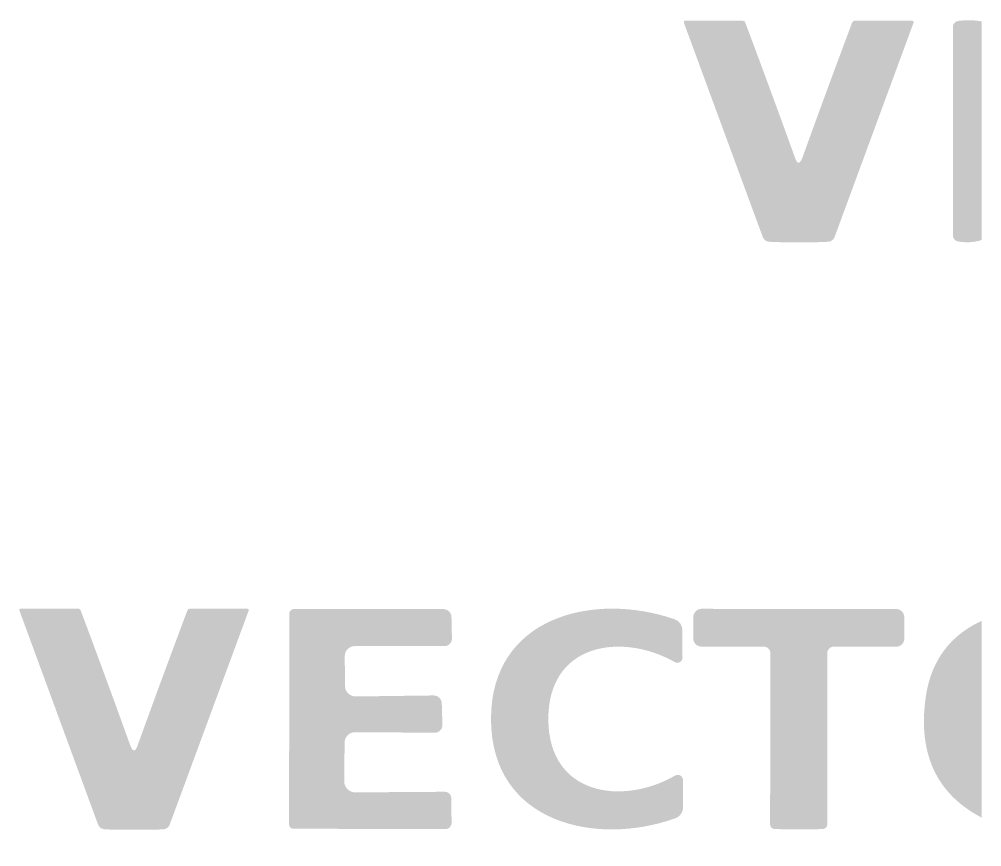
# Model space of a CAD drawing. Extents: x 0 to 650, y 0 to 488.
# Drawn here: x 550.1 to 650, y 266.2 to 352.1 of the extents above; entities that cross this region are included whole.
import ezdxf

# ---------------------------------------------------------------- set-up
doc = ezdxf.new("R2010")
doc.units = 0
doc.linetypes.add('Solid', pattern=[0])
doc.layers.add('Layer 1', color=7, linetype='Solid', lineweight=0)

msp = doc.modelspace()

# ---------------------------------------------------------------- hatches: boundary and pattern name
at = {"layer": 'Layer 1', "linetype": 'Solid', "lineweight": 0}
h = msp.add_hatch(color=8, dxfattribs=at)
edge = h.paths.add_edge_path(flags=0)
edge.add_spline(control_points=[(630.956, 337.243), (631.189, 337.243), (631.394, 337.809)], knot_values=[0, 0, 0, 1, 1, 1], degree=2, periodic=0)
edge.add_spline(control_points=[(631.394, 337.809), (633.96, 344.92), (636.55, 351.81)], knot_values=[0, 0, 0, 1, 1, 1], degree=2, periodic=0)
edge.add_line((636.55, 351.81), (636.55, 351.81))
edge.add_spline(control_points=[(636.55, 351.81), (636.592, 351.919), (636.695, 351.99), (636.81, 351.99)], knot_values=[0, 0, 0, 0, 1, 1, 1, 1], degree=3, periodic=0)
edge.add_line((636.81, 351.99), (642.79, 351.99))
edge.add_spline(control_points=[(642.79, 351.99), (642.837, 351.99), (642.881, 351.966), (642.907, 351.926)], knot_values=[0, 0, 0, 0, 1, 1, 1, 1], degree=3, periodic=0)
edge.add_spline(control_points=[(642.907, 351.926), (642.933, 351.886), (642.938, 351.835), (642.92, 351.79)], knot_values=[0, 0, 0, 0, 1, 1, 1, 1], degree=3, periodic=0)
edge.add_line((642.92, 351.79), (634.72, 329.53))
edge.add_line((634.72, 329.53), (634.72, 329.53))
edge.add_spline(control_points=[(634.72, 329.53), (634.627, 329.283), (634.41, 329.104), (634.151, 329.063)], knot_values=[0, 0, 0, 0, 1, 1, 1, 1], degree=3, periodic=0)
edge.add_spline(control_points=[(634.151, 329.063), (633.729, 328.993), (630.996, 328.993)], knot_values=[0, 0, 0, 1, 1, 1], degree=2, periodic=0)
edge.add_spline(control_points=[(630.996, 328.993), (628.263, 328.994), (627.841, 329.064)], knot_values=[0, 0, 0, 1, 1, 1], degree=2, periodic=0)
edge.add_line((627.841, 329.064), (627.841, 329.064))
edge.add_spline(control_points=[(627.841, 329.064), (627.582, 329.105), (627.365, 329.284), (627.272, 329.531)], knot_values=[0, 0, 0, 0, 1, 1, 1, 1], degree=3, periodic=0)
edge.add_line((627.272, 329.531), (619.08, 351.794))
edge.add_line((619.08, 351.794), (619.08, 351.794))
edge.add_spline(control_points=[(619.08, 351.794), (619.062, 351.839), (619.067, 351.89), (619.093, 351.93)], knot_values=[0, 0, 0, 0, 1, 1, 1, 1], degree=3, periodic=0)
edge.add_spline(control_points=[(619.093, 351.93), (619.119, 351.97), (619.163, 351.994), (619.21, 351.994)], knot_values=[0, 0, 0, 0, 1, 1, 1, 1], degree=3, periodic=0)
edge.add_line((619.21, 351.994), (625.19, 351.992))
edge.add_line((625.19, 351.992), (625.19, 351.992))
edge.add_spline(control_points=[(625.19, 351.992), (625.305, 351.992), (625.408, 351.92), (625.45, 351.812)], knot_values=[0, 0, 0, 0, 1, 1, 1, 1], degree=3, periodic=0)
edge.add_spline(control_points=[(625.45, 351.812), (628.038, 344.921), (630.601, 337.809)], knot_values=[0, 0, 0, 1, 1, 1], degree=2, periodic=0)
edge.add_spline(control_points=[(630.601, 337.809), (630.806, 337.243), (630.956, 337.243)], knot_values=[0, 0, 0, 1, 1, 1], degree=2, periodic=0)
h = msp.add_hatch(color=8, dxfattribs=at)
edge = h.paths.add_edge_path(flags=0)
edge.add_line((650, 351.92), (650, 329.24))
edge.add_spline(control_points=[(650, 329.24), (648.81, 328.85), (647.52, 329.09)], knot_values=[0, 0, 0, 1, 1, 1], degree=2, periodic=0)
edge.add_line((647.52, 329.09), (647.52, 329.09))
edge.add_spline(control_points=[(647.52, 329.09), (647.218, 329.148), (647, 329.412), (647, 329.72)], knot_values=[0, 0, 0, 0, 1, 1, 1, 1], degree=3, periodic=0)
edge.add_line((647, 329.72), (647, 351.35))
edge.add_line((647, 351.35), (647, 351.35))
edge.add_spline(control_points=[(647, 351.35), (647, 351.66), (647.23, 351.924), (647.54, 351.97)], knot_values=[0, 0, 0, 0, 1, 1, 1, 1], degree=3, periodic=0)
edge.add_spline(control_points=[(647.54, 351.97), (648.79, 352.15), (650, 351.92)], knot_values=[0, 0, 0, 1, 1, 1], degree=2, periodic=0)
h = msp.add_hatch(color=8, dxfattribs=at)
edge = h.paths.add_edge_path(flags=0)
edge.add_spline(control_points=[(599.06, 279.456), (599.021, 290.197), (609.837, 292.748), (618.117, 289.856)], knot_values=[0, 0, 0, 0, 1, 1, 1, 1], degree=3, periodic=0)
edge.add_line((618.117, 289.856), (618.117, 289.856))
edge.add_spline(control_points=[(618.117, 289.856), (618.596, 289.686), (618.918, 289.233), (618.921, 288.723)], knot_values=[0, 0, 0, 0, 1, 1, 1, 1], degree=3, periodic=0)
edge.add_line((618.921, 288.723), (618.937, 285.887))
edge.add_spline(control_points=[(618.937, 285.887), (618.938, 285.694), (618.837, 285.515), (618.672, 285.417)], knot_values=[0, 0, 0, 0, 1, 1, 1, 1], degree=3, periodic=0)
edge.add_spline(control_points=[(618.672, 285.417), (618.506, 285.319), (618.302, 285.317), (618.136, 285.413)], knot_values=[0, 0, 0, 0, 1, 1, 1, 1], degree=3, periodic=0)
edge.add_spline(control_points=[(618.136, 285.413), (612.66, 288.523), (604.98, 287.398), (605.009, 279.477)], knot_values=[0, 0, 0, 0, 1, 1, 1, 1], degree=3, periodic=0)
edge.add_spline(control_points=[(605.009, 279.477), (605.038, 271.556), (612.725, 270.487), (618.179, 273.637)], knot_values=[0, 0, 0, 0, 1, 1, 1, 1], degree=3, periodic=0)
edge.add_line((618.179, 273.637), (618.179, 273.637))
edge.add_spline(control_points=[(618.179, 273.637), (618.344, 273.734), (618.549, 273.734), (618.715, 273.637)], knot_values=[0, 0, 0, 0, 1, 1, 1, 1], degree=3, periodic=0)
edge.add_spline(control_points=[(618.715, 273.637), (618.881, 273.541), (618.983, 273.362), (618.984, 273.169)], knot_values=[0, 0, 0, 0, 1, 1, 1, 1], degree=3, periodic=0)
edge.add_line((618.984, 273.169), (618.988, 270.332))
edge.add_line((618.988, 270.332), (618.988, 270.332))
edge.add_spline(control_points=[(618.988, 270.332), (618.989, 269.823), (618.671, 269.368), (618.192, 269.194)], knot_values=[0, 0, 0, 0, 1, 1, 1, 1], degree=3, periodic=0)
edge.add_spline(control_points=[(618.192, 269.194), (609.934, 266.242), (599.099, 268.714), (599.06, 279.456)], knot_values=[0, 0, 0, 0, 1, 1, 1, 1], degree=3, periodic=0)
h = msp.add_hatch(color=8, dxfattribs=at)
edge = h.paths.add_edge_path(flags=0)
edge.add_spline(control_points=[(561.988, 268.002), (559.26, 268.004), (558.84, 268.074)], knot_values=[0, 0, 0, 1, 1, 1], degree=2, periodic=0)
edge.add_line((558.84, 268.074), (558.84, 268.074))
edge.add_spline(control_points=[(558.84, 268.074), (558.581, 268.116), (558.364, 268.294), (558.272, 268.541)], knot_values=[0, 0, 0, 0, 1, 1, 1, 1], degree=3, periodic=0)
edge.add_line((558.272, 268.541), (550.106, 290.764))
edge.add_line((550.106, 290.764), (550.106, 290.764))
edge.add_spline(control_points=[(550.106, 290.764), (550.089, 290.809), (550.093, 290.86), (550.119, 290.9)], knot_values=[0, 0, 0, 0, 1, 1, 1, 1], degree=3, periodic=0)
edge.add_spline(control_points=[(550.119, 290.9), (550.145, 290.94), (550.189, 290.963), (550.236, 290.963)], knot_values=[0, 0, 0, 0, 1, 1, 1, 1], degree=3, periodic=0)
edge.add_line((550.236, 290.963), (556.205, 290.958))
edge.add_line((556.205, 290.958), (556.205, 290.958))
edge.add_spline(control_points=[(556.205, 290.958), (556.319, 290.958), (556.422, 290.887), (556.464, 290.779)], knot_values=[0, 0, 0, 0, 1, 1, 1, 1], degree=3, periodic=0)
edge.add_spline(control_points=[(556.464, 290.779), (559.043, 283.9), (561.598, 276.801)], knot_values=[0, 0, 0, 1, 1, 1], degree=2, periodic=0)
edge.add_spline(control_points=[(561.598, 276.801), (561.802, 276.236), (562.035, 276.236)], knot_values=[0, 0, 0, 1, 1, 1], degree=2, periodic=0)
edge.add_spline(control_points=[(562.035, 276.236), (562.185, 276.236), (562.389, 276.801)], knot_values=[0, 0, 0, 1, 1, 1], degree=2, periodic=0)
edge.add_spline(control_points=[(562.389, 276.801), (564.954, 283.896), (567.542, 290.771)], knot_values=[0, 0, 0, 1, 1, 1], degree=2, periodic=0)
edge.add_line((567.542, 290.771), (567.542, 290.771))
edge.add_spline(control_points=[(567.542, 290.771), (567.584, 290.88), (567.687, 290.951), (567.802, 290.951)], knot_values=[0, 0, 0, 0, 1, 1, 1, 1], degree=3, periodic=0)
edge.add_line((567.802, 290.951), (573.77, 290.948))
edge.add_line((573.77, 290.948), (573.77, 290.948))
edge.add_spline(control_points=[(573.77, 290.948), (573.817, 290.948), (573.861, 290.924), (573.887, 290.884)], knot_values=[0, 0, 0, 0, 1, 1, 1, 1], degree=3, periodic=0)
edge.add_spline(control_points=[(573.887, 290.884), (573.913, 290.844), (573.917, 290.793), (573.899, 290.748)], knot_values=[0, 0, 0, 0, 1, 1, 1, 1], degree=3, periodic=0)
edge.add_line((573.899, 290.748), (565.705, 268.536))
edge.add_line((565.705, 268.536), (565.705, 268.536))
edge.add_spline(control_points=[(565.705, 268.536), (565.612, 268.289), (565.396, 268.111), (565.137, 268.07)], knot_values=[0, 0, 0, 0, 1, 1, 1, 1], degree=3, periodic=0)
edge.add_spline(control_points=[(565.137, 268.07), (564.716, 268), (561.988, 268.002)], knot_values=[0, 0, 0, 1, 1, 1], degree=2, periodic=0)
h = msp.add_hatch(color=8, dxfattribs=at)
edge = h.paths.add_edge_path(flags=0)
edge.add_line((594.266, 271.95), (594.266, 271.95))
edge.add_spline(control_points=[(594.266, 271.95), (594.632, 271.955), (594.933, 271.663), (594.938, 271.297)], knot_values=[0, 0, 0, 0, 1, 1, 1, 1], degree=3, periodic=0)
edge.add_line((594.938, 271.297), (594.964, 268.707))
edge.add_line((594.964, 268.707), (594.964, 268.707))
edge.add_spline(control_points=[(594.964, 268.707), (594.963, 268.542), (594.898, 268.383), (594.781, 268.267)], knot_values=[0, 0, 0, 0, 1, 1, 1, 1], degree=3, periodic=0)
edge.add_spline(control_points=[(594.781, 268.267), (594.664, 268.15), (594.505, 268.085), (594.34, 268.085)], knot_values=[0, 0, 0, 0, 1, 1, 1, 1], degree=3, periodic=0)
edge.add_line((594.34, 268.085), (578.54, 268.109))
edge.add_line((578.54, 268.109), (578.54, 268.109))
edge.add_spline(control_points=[(578.54, 268.109), (578.296, 268.11), (578.098, 268.308), (578.099, 268.552)], knot_values=[0, 0, 0, 0, 1, 1, 1, 1], degree=3, periodic=0)
edge.add_line((578.099, 268.552), (578.122, 290.436))
edge.add_line((578.122, 290.436), (578.122, 290.436))
edge.add_spline(control_points=[(578.122, 290.436), (578.12, 290.563), (578.169, 290.685), (578.26, 290.776)], knot_values=[0, 0, 0, 0, 1, 1, 1, 1], degree=3, periodic=0)
edge.add_spline(control_points=[(578.26, 290.776), (578.351, 290.866), (578.475, 290.917), (578.605, 290.917)], knot_values=[0, 0, 0, 0, 1, 1, 1, 1], degree=3, periodic=0)
edge.add_line((578.605, 290.917), (594.114, 290.913))
edge.add_line((594.114, 290.913), (594.114, 290.913))
edge.add_spline(control_points=[(594.114, 290.913), (594.576, 290.913), (594.951, 290.541), (594.956, 290.079)], knot_values=[0, 0, 0, 0, 1, 1, 1, 1], degree=3, periodic=0)
edge.add_line((594.956, 290.079), (595.003, 287.87))
edge.add_line((595.003, 287.87), (595.003, 287.87))
edge.add_spline(control_points=[(595.003, 287.87), (595.005, 287.658), (594.923, 287.454), (594.774, 287.303)], knot_values=[0, 0, 0, 0, 1, 1, 1, 1], degree=3, periodic=0)
edge.add_spline(control_points=[(594.774, 287.303), (594.624, 287.153), (594.421, 287.068), (594.209, 287.068)], knot_values=[0, 0, 0, 0, 1, 1, 1, 1], degree=3, periodic=0)
edge.add_line((594.209, 287.068), (584.923, 287.073))
edge.add_line((584.923, 287.073), (584.923, 287.073))
edge.add_spline(control_points=[(584.923, 287.073), (584.643, 287.073), (584.374, 286.961), (584.177, 286.761)], knot_values=[0, 0, 0, 0, 1, 1, 1, 1], degree=3, periodic=0)
edge.add_spline(control_points=[(584.177, 286.761), (583.981, 286.561), (583.873, 286.291), (583.877, 286.01)], knot_values=[0, 0, 0, 0, 1, 1, 1, 1], degree=3, periodic=0)
edge.add_line((583.877, 286.01), (583.903, 282.938))
edge.add_spline(control_points=[(583.903, 282.938), (583.905, 282.644), (584.025, 282.362), (584.236, 282.156)], knot_values=[0, 0, 0, 0, 1, 1, 1, 1], degree=3, periodic=0)
edge.add_spline(control_points=[(584.236, 282.156), (584.447, 281.951), (584.731, 281.838), (585.026, 281.842)], knot_values=[0, 0, 0, 0, 1, 1, 1, 1], degree=3, periodic=0)
edge.add_line((585.026, 281.842), (593.087, 281.95))
edge.add_line((593.087, 281.95), (593.087, 281.95))
edge.add_spline(control_points=[(593.087, 281.95), (593.55, 281.955), (593.933, 281.594), (593.949, 281.136)], knot_values=[0, 0, 0, 0, 1, 1, 1, 1], degree=3, periodic=0)
edge.add_line((593.949, 281.136), (594.016, 278.887))
edge.add_spline(control_points=[(594.016, 278.887), (594.021, 278.676), (593.94, 278.472), (593.792, 278.321)], knot_values=[0, 0, 0, 0, 1, 1, 1, 1], degree=3, periodic=0)
edge.add_spline(control_points=[(593.792, 278.321), (593.645, 278.17), (593.442, 278.085), (593.231, 278.085)], knot_values=[0, 0, 0, 0, 1, 1, 1, 1], degree=3, periodic=0)
edge.add_line((593.231, 278.085), (584.929, 278.128))
edge.add_line((584.929, 278.128), (584.929, 278.128))
edge.add_spline(control_points=[(584.929, 278.128), (584.346, 278.129), (583.87, 277.655), (583.864, 277.066)], knot_values=[0, 0, 0, 0, 1, 1, 1, 1], degree=3, periodic=0)
edge.add_line((583.864, 277.066), (583.817, 273.04))
edge.add_line((583.817, 273.04), (583.817, 273.04))
edge.add_spline(control_points=[(583.817, 273.04), (583.817, 272.732), (583.939, 272.437), (584.158, 272.22)], knot_values=[0, 0, 0, 0, 1, 1, 1, 1], degree=3, periodic=0)
edge.add_spline(control_points=[(584.158, 272.22), (584.376, 272.003), (584.672, 271.882), (584.98, 271.884)], knot_values=[0, 0, 0, 0, 1, 1, 1, 1], degree=3, periodic=0)
edge.add_line((584.98, 271.884), (594.266, 271.95))
edge = h.paths.add_edge_path(flags=0)
edge.add_line((584.15, 290.69), (580.62, 290.69))
edge.add_spline(control_points=[(580.62, 290.69), (580.474, 290.69), (580.349, 290.59), (580.32, 290.45)], knot_values=[0, 0, 0, 0, 1, 1, 1, 1], degree=3, periodic=0)
edge.add_spline(control_points=[(580.32, 290.45), (578.25, 280.24), (580.57, 270.94)], knot_values=[0, 0, 0, 1, 1, 1], degree=2, periodic=0)
edge.add_line((580.57, 270.94), (580.57, 270.94))
edge.add_spline(control_points=[(580.57, 270.94), (580.67, 270.538), (581.043, 270.265), (581.456, 270.292)], knot_values=[0, 0, 0, 0, 1, 1, 1, 1], degree=3, periodic=0)
edge.add_spline(control_points=[(581.456, 270.292), (581.87, 270.319), (582.204, 270.638), (582.25, 271.05)], knot_values=[0, 0, 0, 0, 1, 1, 1, 1], degree=3, periodic=0)
edge.add_spline(control_points=[(582.25, 271.05), (582.9, 276.93), (582.65, 284.75)], knot_values=[0, 0, 0, 1, 1, 1], degree=2, periodic=0)
edge.add_spline(control_points=[(582.65, 284.75), (582.59, 286.53), (584.34, 290.39)], knot_values=[0, 0, 0, 1, 1, 1], degree=2, periodic=0)
edge.add_line((584.34, 290.39), (584.34, 290.39))
edge.add_spline(control_points=[(584.34, 290.39), (584.37, 290.455), (584.366, 290.532), (584.327, 290.592)], knot_values=[0, 0, 0, 0, 1, 1, 1, 1], degree=3, periodic=0)
edge.add_spline(control_points=[(584.327, 290.592), (584.289, 290.653), (584.222, 290.69), (584.15, 290.69)], knot_values=[0, 0, 0, 0, 1, 1, 1, 1], degree=3, periodic=0)
edge.add_line((584.15, 290.69), (584.15, 290.69))
h = msp.add_hatch(color=8, dxfattribs=at)
edge = h.paths.add_edge_path(flags=0)
edge.add_spline(control_points=[(631.013, 290.924), (636.292, 290.9), (641.069, 290.936)], knot_values=[0, 0, 0, 1, 1, 1], degree=2, periodic=0)
edge.add_spline(control_points=[(641.069, 290.936), (641.307, 290.937), (641.537, 290.843), (641.706, 290.675)], knot_values=[0, 0, 0, 0, 1, 1, 1, 1], degree=3, periodic=0)
edge.add_spline(control_points=[(641.706, 290.675), (641.875, 290.507), (641.97, 290.278), (641.97, 290.04)], knot_values=[0, 0, 0, 0, 1, 1, 1, 1], degree=3, periodic=0)
edge.add_line((641.97, 290.04), (641.97, 287.86))
edge.add_line((641.97, 287.86), (641.97, 287.86))
edge.add_spline(control_points=[(641.97, 287.86), (641.97, 287.391), (641.589, 287.01), (641.12, 287.01)], knot_values=[0, 0, 0, 0, 1, 1, 1, 1], degree=3, periodic=0)
edge.add_line((641.12, 287.01), (634.64, 287.01))
edge.add_spline(control_points=[(634.64, 287.01), (634.46, 287.01), (634.287, 286.938), (634.159, 286.811)], knot_values=[0, 0, 0, 0, 1, 1, 1, 1], degree=3, periodic=0)
edge.add_spline(control_points=[(634.159, 286.811), (634.032, 286.683), (633.96, 286.51), (633.96, 286.33)], knot_values=[0, 0, 0, 0, 1, 1, 1, 1], degree=3, periodic=0)
edge.add_line((633.96, 286.33), (633.96, 268.54))
edge.add_line((633.96, 268.54), (633.96, 268.54))
edge.add_spline(control_points=[(633.96, 268.54), (633.96, 268.317), (633.795, 268.128), (633.574, 268.099)], knot_values=[0, 0, 0, 0, 1, 1, 1, 1], degree=3, periodic=0)
edge.add_spline(control_points=[(633.574, 268.099), (633.196, 268.047), (630.995, 268.049)], knot_values=[0, 0, 0, 1, 1, 1], degree=2, periodic=0)
edge.add_spline(control_points=[(630.995, 268.049), (628.796, 268.051), (628.417, 268.102)], knot_values=[0, 0, 0, 1, 1, 1], degree=2, periodic=0)
edge.add_line((628.417, 268.102), (628.417, 268.102))
edge.add_spline(control_points=[(628.417, 268.102), (628.197, 268.132), (628.032, 268.321), (628.032, 268.544)], knot_values=[0, 0, 0, 0, 1, 1, 1, 1], degree=3, periodic=0)
edge.add_line((628.032, 268.544), (628.059, 286.334))
edge.add_line((628.059, 286.334), (628.059, 286.334))
edge.add_spline(control_points=[(628.059, 286.334), (628.059, 286.515), (627.987, 286.688), (627.86, 286.816)], knot_values=[0, 0, 0, 0, 1, 1, 1, 1], degree=3, periodic=0)
edge.add_spline(control_points=[(627.86, 286.816), (627.733, 286.943), (627.56, 287.015), (627.38, 287.015)], knot_values=[0, 0, 0, 0, 1, 1, 1, 1], degree=3, periodic=0)
edge.add_line((627.38, 287.015), (620.9, 287.025))
edge.add_line((620.9, 287.025), (620.9, 287.025))
edge.add_spline(control_points=[(620.9, 287.025), (620.674, 287.025), (620.458, 287.115), (620.299, 287.275)], knot_values=[0, 0, 0, 0, 1, 1, 1, 1], degree=3, periodic=0)
edge.add_spline(control_points=[(620.299, 287.275), (620.14, 287.435), (620.051, 287.651), (620.051, 287.876)], knot_values=[0, 0, 0, 0, 1, 1, 1, 1], degree=3, periodic=0)
edge.add_line((620.051, 287.876), (620.054, 290.056))
edge.add_spline(control_points=[(620.054, 290.056), (620.054, 290.295), (620.15, 290.523), (620.319, 290.691)], knot_values=[0, 0, 0, 0, 1, 1, 1, 1], degree=3, periodic=0)
edge.add_spline(control_points=[(620.319, 290.691), (620.489, 290.859), (620.718, 290.952), (620.957, 290.951)], knot_values=[0, 0, 0, 0, 1, 1, 1, 1], degree=3, periodic=0)
edge.add_spline(control_points=[(620.957, 290.951), (625.734, 290.908), (631.013, 290.924)], knot_values=[0, 0, 0, 1, 1, 1], degree=2, periodic=0)
edge = h.paths.add_edge_path(flags=0)
edge.add_spline(control_points=[(634.49, 289.28), (632.02, 290.29), (628.6, 289.36)], knot_values=[0, 0, 0, 1, 1, 1], degree=2, periodic=0)
edge.add_line((628.6, 289.36), (628.6, 289.36))
edge.add_spline(control_points=[(628.6, 289.36), (628.426, 289.313), (628.283, 289.191), (628.207, 289.027)], knot_values=[0, 0, 0, 0, 1, 1, 1, 1], degree=3, periodic=0)
edge.add_spline(control_points=[(628.207, 289.027), (628.132, 288.863), (628.133, 288.674), (628.21, 288.51)], knot_values=[0, 0, 0, 0, 1, 1, 1, 1], degree=3, periodic=0)
edge.add_spline(control_points=[(628.21, 288.51), (628.47, 287.98), (629.35, 287.98), (629.55, 286.68)], knot_values=[0, 0, 0, 0, 1, 1, 1, 1], degree=3, periodic=0)
edge.add_spline(control_points=[(629.55, 286.68), (629.81, 284.95), (630.16, 283.83)], knot_values=[0, 0, 0, 1, 1, 1], degree=2, periodic=0)
edge.add_line((630.16, 283.83), (630.16, 283.83))
edge.add_spline(control_points=[(630.16, 283.83), (630.232, 283.604), (630.439, 283.447), (630.676, 283.44)], knot_values=[0, 0, 0, 0, 1, 1, 1, 1], degree=3, periodic=0)
edge.add_spline(control_points=[(630.676, 283.44), (630.913, 283.434), (631.128, 283.578), (631.21, 283.8)], knot_values=[0, 0, 0, 0, 1, 1, 1, 1], degree=3, periodic=0)
edge.add_line((631.21, 283.8), (632.55, 287.44))
edge.add_line((632.55, 287.44), (632.55, 287.44))
edge.add_spline(control_points=[(632.55, 287.44), (632.683, 287.802), (632.968, 288.087), (633.33, 288.22)], knot_values=[0, 0, 0, 0, 1, 1, 1, 1], degree=3, periodic=0)
edge.add_line((633.33, 288.22), (634.48, 288.64))
edge.add_spline(control_points=[(634.48, 288.64), (634.613, 288.69), (634.702, 288.816), (634.704, 288.957)], knot_values=[0, 0, 0, 0, 1, 1, 1, 1], degree=3, periodic=0)
edge.add_spline(control_points=[(634.704, 288.957), (634.706, 289.099), (634.621, 289.227), (634.49, 289.28)], knot_values=[0, 0, 0, 0, 1, 1, 1, 1], degree=3, periodic=0)
edge.add_line((634.49, 289.28), (634.49, 289.28))
h = msp.add_hatch(color=250, dxfattribs=at)
edge = h.paths.add_edge_path(flags=0)
edge.add_spline(control_points=[(584.34, 290.39), (582.59, 286.53), (582.65, 284.75)], knot_values=[0, 0, 0, 1, 1, 1], degree=2, periodic=0)
edge.add_spline(control_points=[(582.65, 284.75), (582.9, 276.93), (582.25, 271.05)], knot_values=[0, 0, 0, 1, 1, 1], degree=2, periodic=0)
edge.add_line((582.25, 271.05), (582.25, 271.05))
edge.add_spline(control_points=[(582.25, 271.05), (582.204, 270.638), (581.87, 270.319), (581.456, 270.292)], knot_values=[0, 0, 0, 0, 1, 1, 1, 1], degree=3, periodic=0)
edge.add_spline(control_points=[(581.456, 270.292), (581.043, 270.265), (580.67, 270.538), (580.57, 270.94)], knot_values=[0, 0, 0, 0, 1, 1, 1, 1], degree=3, periodic=0)
edge.add_spline(control_points=[(580.57, 270.94), (578.25, 280.24), (580.32, 290.45)], knot_values=[0, 0, 0, 1, 1, 1], degree=2, periodic=0)
edge.add_line((580.32, 290.45), (580.32, 290.45))
edge.add_spline(control_points=[(580.32, 290.45), (580.349, 290.59), (580.474, 290.69), (580.62, 290.69)], knot_values=[0, 0, 0, 0, 1, 1, 1, 1], degree=3, periodic=0)
edge.add_line((580.62, 290.69), (584.15, 290.69))
edge.add_line((584.15, 290.69), (584.15, 290.69))
edge.add_spline(control_points=[(584.15, 290.69), (584.222, 290.69), (584.289, 290.653), (584.327, 290.592)], knot_values=[0, 0, 0, 0, 1, 1, 1, 1], degree=3, periodic=0)
edge.add_spline(control_points=[(584.327, 290.592), (584.366, 290.532), (584.37, 290.455), (584.34, 290.39)], knot_values=[0, 0, 0, 0, 1, 1, 1, 1], degree=3, periodic=0)
edge.add_line((584.34, 290.39), (584.34, 290.39))
h = msp.add_hatch(color=250, dxfattribs=at)
edge = h.paths.add_edge_path(flags=0)
edge.add_line((634.49, 289.28), (634.49, 289.28))
edge.add_spline(control_points=[(634.49, 289.28), (634.621, 289.227), (634.706, 289.099), (634.704, 288.957)], knot_values=[0, 0, 0, 0, 1, 1, 1, 1], degree=3, periodic=0)
edge.add_spline(control_points=[(634.704, 288.957), (634.702, 288.816), (634.613, 288.69), (634.48, 288.64)], knot_values=[0, 0, 0, 0, 1, 1, 1, 1], degree=3, periodic=0)
edge.add_line((634.48, 288.64), (633.33, 288.22))
edge.add_line((633.33, 288.22), (633.33, 288.22))
edge.add_spline(control_points=[(633.33, 288.22), (632.968, 288.087), (632.683, 287.802), (632.55, 287.44)], knot_values=[0, 0, 0, 0, 1, 1, 1, 1], degree=3, periodic=0)
edge.add_line((632.55, 287.44), (631.21, 283.8))
edge.add_line((631.21, 283.8), (631.21, 283.8))
edge.add_spline(control_points=[(631.21, 283.8), (631.128, 283.578), (630.913, 283.434), (630.676, 283.44)], knot_values=[0, 0, 0, 0, 1, 1, 1, 1], degree=3, periodic=0)
edge.add_spline(control_points=[(630.676, 283.44), (630.439, 283.447), (630.232, 283.604), (630.16, 283.83)], knot_values=[0, 0, 0, 0, 1, 1, 1, 1], degree=3, periodic=0)
edge.add_spline(control_points=[(630.16, 283.83), (629.81, 284.95), (629.55, 286.68)], knot_values=[0, 0, 0, 1, 1, 1], degree=2, periodic=0)
edge.add_spline(control_points=[(629.55, 286.68), (629.35, 287.98), (628.47, 287.98), (628.21, 288.51)], knot_values=[0, 0, 0, 0, 1, 1, 1, 1], degree=3, periodic=0)
edge.add_line((628.21, 288.51), (628.21, 288.51))
edge.add_spline(control_points=[(628.21, 288.51), (628.133, 288.674), (628.132, 288.863), (628.207, 289.027)], knot_values=[0, 0, 0, 0, 1, 1, 1, 1], degree=3, periodic=0)
edge.add_spline(control_points=[(628.207, 289.027), (628.283, 289.191), (628.426, 289.313), (628.6, 289.36)], knot_values=[0, 0, 0, 0, 1, 1, 1, 1], degree=3, periodic=0)
edge.add_spline(control_points=[(628.6, 289.36), (632.02, 290.29), (634.49, 289.28)], knot_values=[0, 0, 0, 1, 1, 1], degree=2, periodic=0)
h = msp.add_hatch(color=8, dxfattribs=at)
edge = h.paths.add_edge_path(flags=0)
edge.add_line((650, 289.7), (650, 269.26))
edge.add_spline(control_points=[(650, 269.26), (643.05, 272.9), (644.15, 281.52)], knot_values=[0, 0, 0, 1, 1, 1], degree=2, periodic=0)
edge.add_spline(control_points=[(644.15, 281.52), (644.89, 287.33), (650, 289.7)], knot_values=[0, 0, 0, 1, 1, 1], degree=2, periodic=0)

doc.saveas('drawing.dxf')
